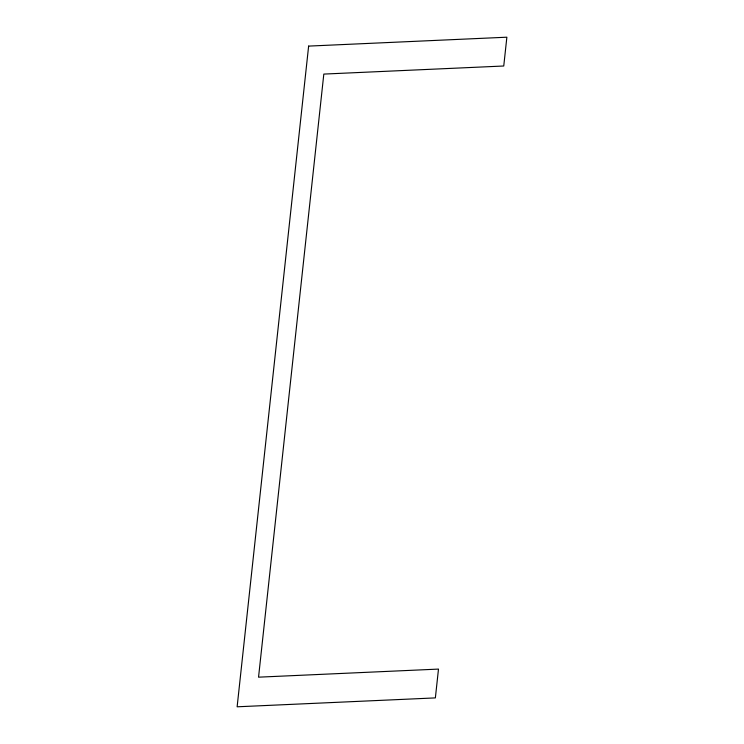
<?xml version="1.0" encoding="UTF-8"?>
<svg xmlns="http://www.w3.org/2000/svg" width="744" height="744" viewBox="0 0 744 744"><rect width="100%" height="100%" fill="white"/><g stroke="black" fill="none" stroke-linecap="round" stroke-linejoin="round"><path stroke-width="1.12" d="M308.63 46.1L237.131 706.8L435.37 697.9L438.486 669.089L258.549 677.17L323.817 74.084L503.753 66.002L506.869 37.2L308.63 46.1"/></g></svg>
